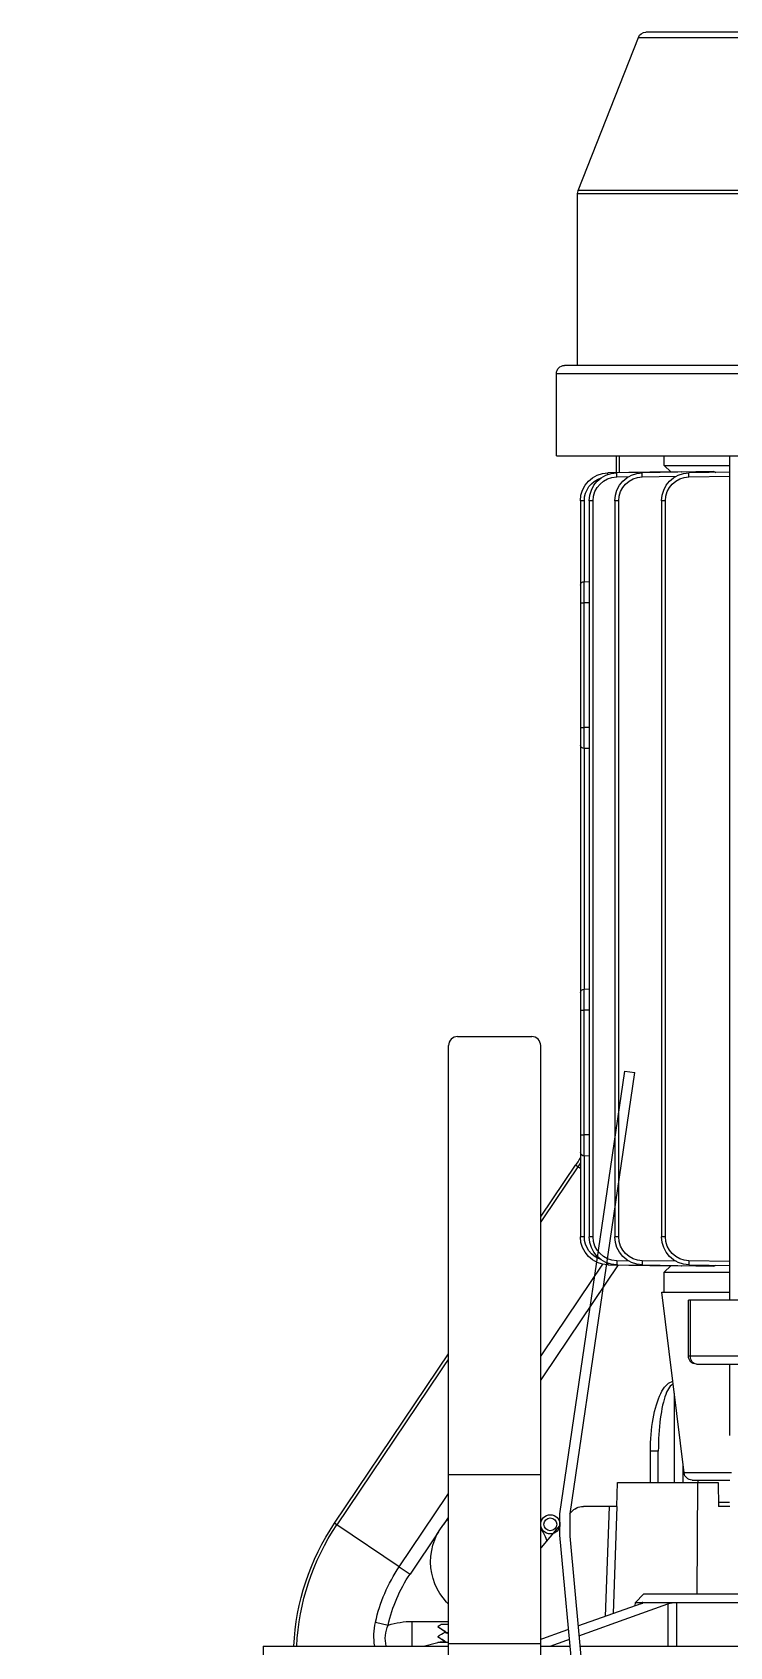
# Model space of a CAD drawing. Header units: millimetres. Extents: x -294625 to 2136527, y -251383 to 128331.
# Drawn here: x 1087689.5 to 1087776.7, y -78217.3 to -78015.5 of the extents above; entities that cross this region are included whole.
import ezdxf

# ---------------------------------------------------------------- set-up
doc = ezdxf.new("R2010")
doc.units = ezdxf.units.MM
doc.set_wipeout_variables(frame=1)
doc.layers.add('0.06 Trả nước', color=3, linetype='Continuous')
doc.layers.add('duong bao khuat', color=251, linetype='Continuous', lineweight=0)
doc.layers.add('N3-NOTE', color=11, linetype='Continuous', lineweight=13)
doc.styles.add('P-VNTIMEH', font='vntimeh.shx', dxfattribs={"width": 0.75, "height": 300})
doc.dimstyles.new('N-NOTE', dxfattribs={"dimtxt": 200, "dimasz": 30, "dimexe": 50, "dimexo": 50, "dimgap": 100, "dimtad": 1, "dimdec": 0, "dimdsep": 46, "dimtxsty": 'P-VNTIMEH', "dimblk": 'OPEN30', "dimcen": 0, "dimse1": 1, "dimse2": 1, "dimclrd": 256, "dimclre": 7, "dimclrt": 256, "dimadec": 0, "dimazin": 0, "dimtfac": 1, "dimtdec": 0, "dimtix": 1, "dimtmove": 2, "dimatfit": 3, "dimldrblk": 'OPEN30', "dimfxl": 1, "dimtolj": 1, "dimtzin": 0, "dimarcsym": 0})

# ---------------------------------------------------------------- blocks, each defined once
blk = doc.blocks.new('MB bom')
at = {"color": 8, "linetype": 'Continuous'}
for p, q in [((-198881.34, 638577.44), (-198881.34, 638697.64)), ((-198880.97, 638697.57), (-198880.97, 638577.51)), ((-198861.79, 638585.04), (-198861.79, 638690.04)), ((-198861.15, 638689.11), (-198861.15, 638585.97)), ((-198914.15, 638574.79), (-198914.15, 638611.24)), ((-198903.85, 638574.79), (-198903.85, 638607.07)), ((-198902.85, 638607.07), (-198902.85, 638575.79)), ((-199063.15, 638538.09), (-199063.15, 638603.04)), ((-199057.68, 638589.86), (-199057.68, 638600.08)), ((-199056.65, 638599.36), (-199056.65, 638585.7)), ((-199027.85, 638592.31), (-199027.85, 638598.88)), ((-199026.85, 638598.23), (-199026.85, 638591.55)), ((-199019.85, 638598.23), (-199019.85, 638591.55)), ((-199045.65, 638596.5), (-199045.65, 638595.09)), ((-199045.15, 638596.47), (-199045.15, 638595.07)), ((-199042.35, 638591.76), (-199042.35, 638596.48)), ((-199041.47, 638596.72), (-199041.47, 638590.77)), ((-199036.76, 638596.48), (-199027.85, 638596.48)), ((-199019.85, 638596.48), (-198914.15, 638596.48)), ((-199018.85, 638587.99), (-199018.85, 638596.48)), ((-199016.35, 638588.29), (-199016.35, 638596.48)), ((-199015.41, 638591.38), (-199015.5, 638596.48)), ((-199015, 638596.48), (-199014.91, 638591.38)), ((-198916.79, 638591.38), (-198916.7, 638596.48)), ((-198916.2, 638596.48), (-198916.29, 638591.38)), ((-198915.35, 638588.29), (-198915.35, 638596.48)), ((-199042.65, 638595.03), (-199045.65, 638595.09)), ((-199042.65, 638592.47), (-199042.65, 638595.03)), ((-199015.57, 638594.47), (-199015.54, 638594.58)), ((-199015.41, 638585.53), (-199015.57, 638594.47)), ((-199015.54, 638594.58), (-199015.47, 638594.73)), ((-198916.13, 638594.47), (-198916.29, 638585.53)), ((-199056.65, 638592.39), (-199042.65, 638592.47)), ((-199042.65, 638592.54), (-199042.35, 638592.54)), ((-199042.65, 638582.44), (-199042.65, 638592.47)), ((-199027.85, 638592.31), (-199027.83, 638592.16)), ((-199027.83, 638592.16), (-199027.77, 638592.02)), ((-199027.77, 638592.02), (-199027.68, 638591.89)), ((-199027.68, 638591.89), (-199027.56, 638591.77)), ((-199027.56, 638591.77), (-199027.41, 638591.68)), ((-199027.41, 638591.68), (-199027.23, 638591.61)), ((-199027.23, 638591.61), (-199027.05, 638591.56)), ((-199027.05, 638591.56), (-199026.85, 638591.55)), ((-199026.85, 638591.55), (-199026.85, 638591.31)), ((-199026.85, 638591.55), (-199019.85, 638591.55)), ((-199026.85, 638591.31), (-199019.85, 638591.31)), ((-199019.85, 638591.55), (-199019.85, 638591.31)), ((-199015.4, 638591.38), (-199015.41, 638591.38)), ((-199015.37, 638591.38), (-199015.4, 638591.38)), ((-199015.33, 638591.38), (-199015.37, 638591.38)), ((-199015.26, 638591.38), (-199015.33, 638591.38)), ((-199015.19, 638591.38), (-199015.26, 638591.38)), ((-199015.1, 638591.38), (-199015.19, 638591.38)), ((-199015.01, 638591.38), (-199015.1, 638591.38)), ((-199014.91, 638591.38), (-199015.01, 638591.38)), ((-198916.79, 638591.38), (-198916.69, 638591.38)), ((-198916.69, 638591.38), (-198916.6, 638591.38)), ((-198916.6, 638591.38), (-198916.51, 638591.38)), ((-198916.51, 638591.38), (-198916.44, 638591.38)), ((-198916.44, 638591.38), (-198916.38, 638591.38)), ((-198916.38, 638591.38), (-198916.33, 638591.38)), ((-198916.33, 638591.38), (-198916.3, 638591.38)), ((-198916.3, 638591.38), (-198916.29, 638591.38)), ((-199063.15, 638589.84), (-199057.68, 638589.86)), ((-199057.68, 638585.53), (-199057.68, 638589.86)), ((-199042.65, 638590.64), (-199040.44, 638590.64)), ((-199031.48, 638589.54), (-199042.65, 638589.54)), ((-199041.47, 638590.77), (-199018.85, 638587.99)), ((-199030.39, 638589.29), (-199030.47, 638589.17)), ((-199030.34, 638589.4), (-199030.39, 638589.29)), ((-199030.13, 638589), (-199030.05, 638589.18)), ((-199030.05, 638589.18), (-199030, 638589.36)), ((-199030, 638589.36), (-199030, 638589.36)), ((-199015.55, 638590.43), (-199015.53, 638590.48)), ((-199015.41, 638582.33), (-199015.55, 638590.43)), ((-199015.53, 638590.48), (-199015.5, 638590.53)), ((-199014.98, 638589.77), (-199014.91, 638585.53)), ((-198916.79, 638585.53), (-198916.72, 638589.77)), ((-198916.15, 638590.43), (-198916.29, 638582.33)), ((-199057.86, 638588.73), (-199063.15, 638588.72)), ((-199059.81, 638583.25), (-199057.86, 638588.73)), ((-199042.65, 638587.54), (-199038.75, 638587.54)), ((-199038.22, 638587.55), (-199038.75, 638587.54)), ((-199038.75, 638587.54), (-199038.75, 638586.54)), ((-199037.7, 638587.56), (-199038.22, 638587.55)), ((-199037.17, 638587.58), (-199037.7, 638587.56)), ((-199036.66, 638587.6), (-199037.17, 638587.58)), ((-199036.15, 638587.64), (-199036.66, 638587.6)), ((-199035.65, 638587.68), (-199036.15, 638587.64)), ((-199035.16, 638587.73), (-199035.65, 638587.68)), ((-199034.69, 638587.79), (-199035.16, 638587.73)), ((-199034.24, 638587.85), (-199034.69, 638587.79)), ((-199033.8, 638587.92), (-199034.24, 638587.85)), ((-199033.38, 638588), (-199033.8, 638587.92)), ((-199033.77, 638587.07), (-199033.34, 638587.18)), ((-199032.98, 638588.08), (-199033.38, 638588)), ((-199033.34, 638587.18), (-199032.94, 638587.3)), ((-199032.61, 638588.17), (-199032.98, 638588.08)), ((-199032.94, 638587.3), (-199032.55, 638587.42)), ((-199032.26, 638588.27), (-199032.61, 638588.17)), ((-199032.55, 638587.42), (-199032.19, 638587.55)), ((-199031.93, 638588.37), (-199032.26, 638588.27)), ((-199032.19, 638587.55), (-199031.85, 638587.69)), ((-199031.64, 638588.47), (-199031.93, 638588.37)), ((-199031.85, 638587.69), (-199031.53, 638587.84)), ((-199031.37, 638588.58), (-199031.64, 638588.47)), ((-199031.53, 638587.84), (-199031.25, 638587.99)), ((-199031.13, 638588.69), (-199031.37, 638588.58)), ((-199031.25, 638587.99), (-199030.99, 638588.15)), ((-199030.92, 638588.81), (-199031.13, 638588.69)), ((-199030.99, 638588.15), (-199030.75, 638588.31)), ((-199030.74, 638588.92), (-199030.92, 638588.81)), ((-199030.75, 638588.31), (-199030.55, 638588.48)), ((-199030.59, 638589.04), (-199030.74, 638588.92)), ((-199030.47, 638589.17), (-199030.59, 638589.04)), ((-199030.55, 638588.48), (-199030.38, 638588.65)), ((-199030.38, 638588.65), (-199030.24, 638588.82)), ((-199030.24, 638588.82), (-199030.13, 638589)), ((-199018.85, 638588.29), (-199016.35, 638588.29)), ((-199016.35, 638588.29), (-199015.55, 638589.09)), ((-199015.55, 638589.1), (-199015.53, 638589.11)), ((-199015.41, 638581.23), (-199015.55, 638589.1)), ((-199015.53, 638589.11), (-199015.53, 638589.12)), ((-199011.91, 638588.43), (-198919.79, 638588.43)), ((-199011.91, 638588.43), (-199011.91, 638587.94)), ((-198919.79, 638587.94), (-199011.91, 638587.94)), ((-198919.79, 638588.43), (-198919.79, 638587.94)), ((-198916.15, 638589.1), (-198916.29, 638581.23)), ((-198916.17, 638589.12), (-198916.16, 638589.1)), ((-198916.16, 638589.1), (-198916.15, 638589.1)), ((-198916.15, 638589.09), (-198915.35, 638588.29)), ((-198915.35, 638588.29), (-198914.15, 638588.29)), ((-199057.86, 638585.33), (-199059.81, 638579.8)), ((-199057.86, 638585.33), (-199057.78, 638585.52)), ((-199057.78, 638585.52), (-199057.75, 638585.59)), ((-199057.68, 638585.53), (-199057.78, 638585.53)), ((-199057.75, 638585.59), (-199057.72, 638585.62)), ((-199057.72, 638585.62), (-199057.68, 638585.59)), ((-199057.68, 638584.67), (-199056.65, 638585.7)), ((-199057.68, 638585.59), (-199057.68, 638585.53)), ((-199057.68, 638584.67), (-199057.68, 638585.53)), ((-199042.65, 638586.54), (-199038.75, 638586.54)), ((-199038.75, 638586.54), (-199038.22, 638586.55)), ((-199038.22, 638586.55), (-199037.7, 638586.56)), ((-199037.7, 638586.56), (-199037.17, 638586.59)), ((-199037.17, 638586.59), (-199036.65, 638586.63)), ((-199036.65, 638586.63), (-199036.14, 638586.68)), ((-199036.14, 638586.68), (-199035.64, 638586.74)), ((-199035.64, 638586.74), (-199035.15, 638586.81)), ((-199035.15, 638586.81), (-199034.68, 638586.88)), ((-199034.68, 638586.88), (-199034.22, 638586.97)), ((-199034.22, 638586.97), (-199033.77, 638587.07)), ((-199015.4, 638585.53), (-199015.41, 638585.53)), ((-199015.37, 638585.53), (-199015.4, 638585.53)), ((-199015.33, 638585.53), (-199015.37, 638585.53)), ((-199015.26, 638585.53), (-199015.33, 638585.53)), ((-199015.19, 638585.53), (-199015.26, 638585.53)), ((-199015.1, 638585.53), (-199015.19, 638585.53)), ((-199015.01, 638585.53), (-199015.1, 638585.53)), ((-199014.91, 638585.53), (-199015.01, 638585.53)), ((-198916.79, 638585.53), (-198916.69, 638585.53)), ((-198916.69, 638585.53), (-198916.6, 638585.53)), ((-198916.6, 638585.53), (-198916.51, 638585.53)), ((-198916.51, 638585.53), (-198916.44, 638585.53)), ((-198916.44, 638585.53), (-198916.38, 638585.53)), ((-198916.38, 638585.53), (-198916.33, 638585.53)), ((-198916.33, 638585.53), (-198916.3, 638585.53)), ((-198916.3, 638585.53), (-198916.29, 638585.53)), ((-199063.15, 638574.01), (-199059.81, 638583.25)), ((-199058.09, 638584.66), (-199057.68, 638584.67)), ((-199014.94, 638583.83), (-199014.91, 638582.33)), ((-198916.79, 638582.33), (-198916.76, 638583.83)), ((-198880.97, 638577.51), (-198861.79, 638585.04)), ((-199045.65, 638581.37), (-199059.43, 638580.9)), ((-199059.07, 638581.91), (-199045.65, 638582.37)), ((-199015.43, 638582.52), (-199047.91, 638560.65)), ((-199045.65, 638582.34), (-199042.65, 638582.44)), ((-199045.65, 638582.37), (-199045.65, 638581.37)), ((-199045.65, 638581.37), (-199045.65, 638578.17)), ((-199015.4, 638582.33), (-199015.41, 638582.33)), ((-199015.4, 638581.23), (-199015.41, 638581.23)), ((-199015.37, 638582.33), (-199015.4, 638582.33)), ((-199015.37, 638581.23), (-199015.4, 638581.23)), ((-199015.33, 638582.33), (-199015.37, 638582.33)), ((-199015.33, 638581.23), (-199015.37, 638581.23)), ((-199015.26, 638582.33), (-199015.33, 638582.33)), ((-199015.26, 638581.23), (-199015.33, 638581.23)), ((-199015.19, 638582.33), (-199015.26, 638582.33)), ((-199015.21, 638581.23), (-199015.26, 638581.23)), ((-199015.1, 638582.33), (-199015.19, 638582.33)), ((-199015.01, 638582.33), (-199015.1, 638582.33)), ((-199014.91, 638582.33), (-199015.01, 638582.33)), ((-199011.91, 638582.58), (-198919.79, 638582.58)), ((-199011.91, 638582.58), (-199011.91, 638582.09)), ((-198919.79, 638582.09), (-199011.91, 638582.09)), ((-198919.79, 638582.58), (-198919.79, 638582.09)), ((-198916.79, 638582.33), (-198916.69, 638582.33)), ((-198916.69, 638582.33), (-198916.6, 638582.33)), ((-198916.6, 638582.33), (-198916.51, 638582.33)), ((-198916.51, 638582.33), (-198916.44, 638582.33)), ((-198916.49, 638581.23), (-198916.44, 638581.23)), ((-198916.44, 638582.33), (-198916.38, 638582.33)), ((-198916.44, 638581.23), (-198916.38, 638581.23)), ((-198916.38, 638582.33), (-198916.33, 638582.33)), ((-198916.38, 638581.23), (-198916.33, 638581.23)), ((-198916.33, 638582.33), (-198916.3, 638582.33)), ((-198916.33, 638581.23), (-198916.3, 638581.23)), ((-198916.3, 638582.33), (-198916.29, 638582.33)), ((-198916.3, 638581.23), (-198916.29, 638581.23)), ((-198914.15, 638582.65), (-198916.27, 638582.65)), ((-198916.27, 638582.29), (-198914.15, 638582.29)), ((-199059.81, 638579.8), (-199060.41, 638578.14)), ((-199053.21, 638555.11), (-199015.34, 638580.6)), ((-199011.91, 638579.38), (-198919.79, 638579.38)), ((-199011.91, 638579.38), (-199011.91, 638578.89)), ((-198919.79, 638579.38), (-198919.79, 638578.89)), ((-199060.41, 638578.14), (-199063.15, 638570.48)), ((-199003.15, 638577.48), (-199047.96, 638547.31)), ((-199047.75, 638547.01), (-199002.95, 638577.18)), ((-198919.79, 638578.89), (-199011.91, 638578.89)), ((-199011.91, 638578.28), (-199001.78, 638578.28)), ((-199011.91, 638578.28), (-199011.91, 638577.79)), ((-199001.37, 638577.79), (-199011.91, 638577.79)), ((-199003.36, 638577.79), (-199003.15, 638577.48)), ((-199003.15, 638577.48), (-199002.95, 638577.18)), ((-199001.81, 638578.89), (-199001.78, 638578.28)), ((-199001.78, 638578.27), (-199001.78, 638578.28)), ((-199001.78, 638578.27), (-198999.15, 638578.27)), ((-198999.15, 638577.79), (-199001.37, 638577.79)), ((-198999.15, 638578.89), (-198999.15, 638578.27)), ((-198999.15, 638578.27), (-198983.55, 638578.27)), ((-198999.15, 638577.79), (-198999.15, 638578.27)), ((-198983.55, 638577.79), (-198999.15, 638577.79)), ((-198983.55, 638578.89), (-198983.55, 638578.27)), ((-198983.55, 638578.27), (-198980.92, 638578.27)), ((-198983.55, 638577.79), (-198983.55, 638578.27)), ((-198981.34, 638577.79), (-198983.55, 638577.79)), ((-198950.37, 638577.79), (-198981.34, 638577.79)), ((-198980.92, 638578.28), (-198980.89, 638578.89)), ((-198980.92, 638578.28), (-198950.78, 638578.28)), ((-198980.92, 638578.28), (-198980.92, 638578.27)), ((-198950.81, 638578.89), (-198950.78, 638578.28)), ((-198950.78, 638578.27), (-198950.78, 638578.28)), ((-198950.78, 638578.27), (-198948.15, 638578.27)), ((-198948.15, 638577.79), (-198950.37, 638577.79)), ((-198948.15, 638578.89), (-198948.15, 638578.27)), ((-198948.15, 638578.27), (-198932.55, 638578.27)), ((-198948.15, 638577.79), (-198948.15, 638578.27)), ((-198932.55, 638577.79), (-198948.15, 638577.79)), ((-198932.55, 638578.89), (-198932.55, 638578.27)), ((-198932.55, 638577.79), (-198932.55, 638578.27)), ((-198932.55, 638578.27), (-198929.92, 638578.27)), ((-198930.34, 638577.79), (-198932.55, 638577.79)), ((-198919.79, 638577.79), (-198930.34, 638577.79)), ((-198929.92, 638578.28), (-198929.89, 638578.89)), ((-198929.92, 638578.28), (-198919.79, 638578.28)), ((-198929.92, 638578.28), (-198929.92, 638578.27)), ((-198919.79, 638578.28), (-198919.79, 638577.79)), ((-198902.85, 638577.44), (-198881.34, 638577.44)), ((-199060.45, 638564.82), (-199046.37, 638576.63)), ((-199060.45, 638564.81), (-199046.37, 638576.63)), ((-199046.37, 638576.63), (-199046.37, 638576.63)), ((-198914.15, 638574.79), (-198903.85, 638574.79)), ((-199062.66, 638568.03), (-199063.15, 638569.87)), ((-199062.65, 638568.04), (-199062.66, 638568.03)), ((-199062.63, 638568.05), (-199062.65, 638568.04)), ((-199062.65, 638562.97), (-199062.65, 638567.98)), ((-199062.6, 638568.06), (-199062.63, 638568.05)), ((-199062.56, 638568.05), (-199062.6, 638568.06)), ((-199062.54, 638568.03), (-199062.56, 638568.05)), ((-199062.52, 638568.01), (-199062.54, 638568.03)), ((-199062.5, 638567.97), (-199062.52, 638568.01)), ((-199062.44, 638567.88), (-199062.5, 638567.97)), ((-199062.34, 638567.7), (-199062.44, 638567.88)), ((-199062.2, 638567.45), (-199062.34, 638567.7)), ((-199062.01, 638567.14), (-199062.2, 638567.45)), ((-199062, 638567.13), (-199062.01, 638567.14)), ((-199061.99, 638567.07), (-199062.01, 638567.13)), ((-199061.97, 638567.12), (-199062, 638567.13)), ((-199061.96, 638566.91), (-199061.99, 638567.07)), ((-199061.95, 638567.13), (-199061.97, 638567.12)), ((-199061.96, 638567.12), (-199061.97, 638567.12)), ((-199061.96, 638567.11), (-199061.97, 638567.11)), ((-199061.97, 638567.11), (-199061.97, 638567.11)), ((-199061.95, 638567.11), (-199061.96, 638567.12)), ((-199061.93, 638567.04), (-199061.96, 638567.11)), ((-199061.93, 638567.14), (-199061.95, 638567.13)), ((-199061.94, 638567.09), (-199061.95, 638567.11)), ((-199061.93, 638567.07), (-199061.94, 638567.09)), ((-199061.91, 638567.18), (-199061.93, 638567.14)), ((-199061.92, 638567.03), (-199061.93, 638567.07)), ((-199061.89, 638566.88), (-199061.93, 638567.04)), ((-199061.91, 638566.98), (-199061.92, 638567.03)), ((-199061.87, 638567.25), (-199061.91, 638567.18)), ((-199061.9, 638566.92), (-199061.91, 638566.98)), ((-199061.85, 638567.28), (-199061.87, 638567.25)), ((-199061.84, 638567.29), (-199061.85, 638567.28)), ((-199061.83, 638567.31), (-199061.84, 638567.29)), ((-199061.82, 638567.34), (-199061.83, 638567.32)), ((-199061.83, 638567.32), (-199061.83, 638567.31)), ((-199061.8, 638567.36), (-199061.82, 638567.34)), ((-199061.74, 638567.46), (-199061.8, 638567.36)), ((-199061.68, 638567.57), (-199061.74, 638567.46)), ((-199061.62, 638567.67), (-199061.68, 638567.57)), ((-199061.56, 638567.78), (-199061.62, 638567.67)), ((-199061.47, 638567.93), (-199061.56, 638567.78)), ((-199061.44, 638567.98), (-199061.47, 638567.93)), ((-199061.42, 638568.02), (-199061.44, 638567.98)), ((-199061.4, 638568.04), (-199061.42, 638568.02)), ((-199061.38, 638568.05), (-199061.4, 638568.04)), ((-199061.32, 638568.05), (-199061.38, 638568.05)), ((-199061.29, 638568.04), (-199061.32, 638568.05)), ((-199061.27, 638568.01), (-199061.29, 638568.04)), ((-199061.23, 638567.95), (-199061.27, 638568.01)), ((-199061.18, 638567.86), (-199061.23, 638567.95)), ((-199061.08, 638567.68), (-199061.18, 638567.86)), ((-199060.94, 638567.44), (-199061.08, 638567.68)), ((-199060.76, 638567.14), (-199060.94, 638567.44)), ((-199060.75, 638567.13), (-199060.76, 638567.14)), ((-199060.72, 638567.12), (-199060.75, 638567.13)), ((-199060.71, 638567.12), (-199060.72, 638567.11)), ((-199060.68, 638567.05), (-199060.71, 638567.12)), ((-199060.65, 638566.9), (-199060.68, 638567.05)), ((-199060.45, 638567.53), (-199060.45, 638564.65)), ((-199061.92, 638566.67), (-199061.96, 638566.91)), ((-199061.89, 638566.36), (-199061.92, 638566.67)), ((-199061.89, 638566.86), (-199061.9, 638566.92)), ((-199061.86, 638566.64), (-199061.89, 638566.88)), ((-199061.88, 638566.78), (-199061.89, 638566.86)), ((-199061.86, 638565.98), (-199061.89, 638566.36)), ((-199061.87, 638566.69), (-199061.88, 638566.78)), ((-199061.85, 638566.58), (-199061.87, 638566.69)), ((-199061.83, 638566.33), (-199061.86, 638566.64)), ((-199061.82, 638565.54), (-199061.86, 638565.98)), ((-199061.84, 638566.44), (-199061.85, 638566.58)), ((-199061.82, 638566.27), (-199061.84, 638566.44)), ((-199061.79, 638565.96), (-199061.83, 638566.33)), ((-199061.8, 638566.08), (-199061.82, 638566.27)), ((-199061.79, 638565.08), (-199061.82, 638565.54)), ((-199061.79, 638565.91), (-199061.8, 638566.08)), ((-199061.76, 638565.53), (-199061.79, 638565.96)), ((-199061.78, 638565.76), (-199061.79, 638565.91)), ((-199061.76, 638564.58), (-199061.79, 638565.08)), ((-199061.77, 638565.65), (-199061.78, 638565.76)), ((-199061.76, 638565.56), (-199061.77, 638565.65)), ((-199061.75, 638565.44), (-199061.76, 638565.56)), ((-199061.73, 638565.07), (-199061.76, 638565.53)), ((-199061.75, 638565.33), (-199061.75, 638565.44)), ((-199061.74, 638565.22), (-199061.75, 638565.33)), ((-199061.73, 638565.08), (-199061.74, 638565.22)), ((-199061.72, 638564.95), (-199061.73, 638565.08)), ((-199061.7, 638564.58), (-199061.73, 638565.07)), ((-199061.71, 638564.83), (-199061.72, 638564.95)), ((-199060.62, 638566.68), (-199060.65, 638566.9)), ((-199060.58, 638566.37), (-199060.62, 638566.68)), ((-199060.55, 638566.01), (-199060.58, 638566.37)), ((-199060.51, 638565.58), (-199060.55, 638566.01)), ((-199060.48, 638565.11), (-199060.51, 638565.58)), ((-199060.45, 638564.62), (-199060.48, 638565.11)), ((-199060.05, 638556.74), (-199060.05, 638565.14)), ((-199062.65, 638562.97), (-199062.67, 638562.95)), ((-199062.67, 638562.95), (-199062.67, 638559.93)), ((-199061.73, 638564.06), (-199061.76, 638564.58)), ((-199061.69, 638563.54), (-199061.73, 638564.06)), ((-199061.71, 638564.73), (-199061.71, 638564.83)), ((-199061.69, 638564.51), (-199061.71, 638564.73)), ((-199061.66, 638564.06), (-199061.7, 638564.58)), ((-199061.67, 638564.22), (-199061.69, 638564.51)), ((-199061.66, 638563.03), (-199061.69, 638563.54)), ((-199061.65, 638563.84), (-199061.67, 638564.22)), ((-199061.63, 638563.54), (-199061.66, 638564.06)), ((-199061.63, 638562.56), (-199061.66, 638563.03)), ((-199061.63, 638563.57), (-199061.65, 638563.84)), ((-199061.61, 638563.33), (-199061.63, 638563.57)), ((-199061.6, 638563.04), (-199061.63, 638563.54)), ((-199061.6, 638563.13), (-199061.61, 638563.33)), ((-199061.59, 638562.96), (-199061.6, 638563.13)), ((-199061.57, 638562.57), (-199061.6, 638563.04)), ((-199061.58, 638562.82), (-199061.59, 638562.96)), ((-199060.45, 638564.62), (-199060.45, 638564.65)), ((-199060.45, 638564.62), (-199060.45, 638563.65)), ((-199060.45, 638564.59), (-199060.45, 638564.51)), ((-199060.45, 638564.35), (-199060.45, 638563.94)), ((-199060.45, 638563.91), (-199060.45, 638563.94)), ((-199060.45, 638563.65), (-199060.45, 638560.33)), ((-199060.45, 638563.42), (-199060.45, 638562.95)), ((-199061.6, 638562.12), (-199061.63, 638562.56)), ((-199061.56, 638561.73), (-199061.6, 638562.12)), ((-199061.57, 638562.66), (-199061.58, 638562.82)), ((-199061.56, 638562.55), (-199061.57, 638562.66)), ((-199061.53, 638562.14), (-199061.57, 638562.57)), ((-199061.55, 638562.43), (-199061.56, 638562.55)), ((-199061.53, 638561.39), (-199061.56, 638561.73)), ((-199061.54, 638562.3), (-199061.55, 638562.43)), ((-199061.53, 638562.17), (-199061.54, 638562.3)), ((-199061.52, 638562.01), (-199061.53, 638562.17)), ((-199061.5, 638561.75), (-199061.53, 638562.14)), ((-199061.5, 638561.14), (-199061.53, 638561.39)), ((-199061.51, 638561.82), (-199061.52, 638562.01)), ((-199061.48, 638561.6), (-199061.51, 638561.82)), ((-199061.47, 638561.42), (-199061.5, 638561.75)), ((-199061.47, 638560.96), (-199061.5, 638561.14)), ((-199061.48, 638561.53), (-199061.48, 638561.6)), ((-199061.48, 638561.53), (-199061.48, 638561.53)), ((-199061.48, 638561.53), (-199061.48, 638561.53)), ((-199061.48, 638561.53), (-199061.48, 638561.53)), ((-199061.48, 638561.53), (-199061.48, 638561.53)), ((-199061.48, 638561.53), (-199061.48, 638561.53)), ((-199061.48, 638561.53), (-199061.48, 638561.53)), ((-199061.48, 638561.53), (-199061.48, 638561.53)), ((-199061.48, 638561.52), (-199061.48, 638561.53)), ((-199061.48, 638561.52), (-199061.48, 638561.52)), ((-199061.47, 638561.52), (-199061.48, 638561.52)), ((-199061.47, 638561.51), (-199061.47, 638561.52)), ((-199061.47, 638561.49), (-199061.47, 638561.51)), ((-199061.47, 638561.45), (-199061.47, 638561.49)), ((-199061.46, 638561.38), (-199061.47, 638561.45)), ((-199061.43, 638561.17), (-199061.47, 638561.42)), ((-199061.43, 638560.86), (-199061.47, 638560.96)), ((-199061.44, 638561.26), (-199061.46, 638561.38)), ((-199061.42, 638561.09), (-199061.44, 638561.26)), ((-199061.4, 638561), (-199061.43, 638561.17)), ((-199061.4, 638561), (-199061.42, 638561.09)), ((-199061.38, 638560.93), (-199061.4, 638561)), ((-199061.37, 638560.9), (-199061.4, 638561)), ((-199061.36, 638560.89), (-199061.38, 638560.93)), ((-199061.35, 638560.89), (-199061.37, 638560.9)), ((-199061.36, 638560.89), (-199061.36, 638560.89)), ((-199063.15, 638558.14), (-199062.67, 638559.93)), ((-199062.67, 638560.81), (-199062.64, 638560.86)), ((-199062.67, 638560.15), (-199062.67, 638560.11)), ((-199062.67, 638560.11), (-199062.67, 638560.01)), ((-199062.67, 638559.93), (-199062.66, 638559.97)), ((-199062.66, 638560.01), (-199062.65, 638560.05)), ((-199062.64, 638560.87), (-199062.62, 638560.88)), ((-199062.62, 638560.88), (-199062.6, 638560.88)), ((-199062.6, 638560.88), (-199062.55, 638560.86)), ((-199062.55, 638560.86), (-199062.52, 638560.8)), ((-199062.52, 638560.8), (-199062.5, 638560.77)), ((-199062.5, 638560.77), (-199062.48, 638560.74)), ((-199062.48, 638560.74), (-199062.46, 638560.7)), ((-199062.46, 638560.7), (-199062.44, 638560.66)), ((-199062.44, 638560.66), (-199062.32, 638560.46)), ((-199062.32, 638560.46), (-199062.19, 638560.24)), ((-199062.19, 638560.24), (-199062.11, 638560.09)), ((-199062.11, 638560.09), (-199062.06, 638560.01)), ((-199062.06, 638560.01), (-199062.05, 638560)), ((-199062.05, 638560), (-199062.04, 638559.98)), ((-199062.04, 638559.98), (-199062.04, 638559.97)), ((-199062.04, 638559.97), (-199062.03, 638559.96)), ((-199062.03, 638559.96), (-199062.01, 638559.96)), ((-199062.01, 638559.96), (-199062, 638559.95)), ((-199062, 638559.95), (-199061.97, 638559.95)), ((-199061.97, 638559.95), (-199061.95, 638559.96)), ((-199061.95, 638559.96), (-199061.94, 638559.98)), ((-199061.94, 638559.98), (-199061.93, 638559.98)), ((-199061.93, 638559.99), (-199061.92, 638559.99)), ((-199061.93, 638559.99), (-199061.93, 638559.99)), ((-199061.93, 638559.99), (-199061.93, 638559.99)), ((-199061.93, 638559.99), (-199061.93, 638559.99)), ((-199061.93, 638559.98), (-199061.93, 638559.99)), ((-199061.93, 638559.98), (-199061.93, 638559.98)), ((-199061.93, 638559.98), (-199061.93, 638559.98)), ((-199061.93, 638559.98), (-199061.93, 638559.98)), ((-199061.93, 638559.98), (-199061.93, 638559.98)), ((-199061.93, 638559.98), (-199061.93, 638559.98)), ((-199061.93, 638559.98), (-199061.93, 638559.98)), ((-199061.92, 638559.99), (-199061.91, 638559.99)), ((-199061.91, 638559.99), (-199061.88, 638560.03)), ((-199061.88, 638560.03), (-199061.85, 638560.06)), ((-199061.85, 638560.06), (-199061.83, 638560.11)), ((-199061.83, 638560.11), (-199061.8, 638560.16)), ((-199061.8, 638560.16), (-199061.75, 638560.24)), ((-199061.75, 638560.24), (-199061.66, 638560.4)), ((-199061.66, 638560.4), (-199061.54, 638560.61)), ((-199061.54, 638560.61), (-199061.39, 638560.86)), ((-199061.4, 638560.85), (-199061.43, 638560.86)), ((-199061.39, 638560.87), (-199061.4, 638560.85)), ((-199061.39, 638560.87), (-199061.37, 638560.88)), ((-199061.37, 638560.88), (-199061.35, 638560.88)), ((-199061.35, 638560.88), (-199061.36, 638560.89)), ((-199061.35, 638560.88), (-199061.32, 638560.87)), ((-199061.35, 638560.88), (-199061.35, 638560.88)), ((-199061.32, 638560.87), (-199061.29, 638560.84)), ((-199061.29, 638560.84), (-199061.27, 638560.81)), ((-199061.27, 638560.81), (-199061.22, 638560.71)), ((-199061.22, 638560.71), (-199061.19, 638560.66)), ((-199061.19, 638560.66), (-199061.16, 638560.61)), ((-199061.16, 638560.61), (-199061.1, 638560.5)), ((-199061.1, 638560.5), (-199060.99, 638560.31)), ((-199060.99, 638560.31), (-199060.88, 638560.14)), ((-199060.88, 638560.14), (-199060.81, 638560.01)), ((-199060.81, 638560.01), (-199060.78, 638559.97)), ((-199060.78, 638559.97), (-199060.74, 638559.95)), ((-199060.74, 638559.95), (-199060.71, 638559.95)), ((-199060.71, 638559.95), (-199060.67, 638559.96)), ((-199060.67, 638559.96), (-199060.64, 638560)), ((-199060.64, 638560), (-199060.62, 638560.04)), ((-199060.62, 638560.04), (-199060.6, 638560.07)), ((-199060.6, 638560.07), (-199060.58, 638560.11)), ((-199060.58, 638560.11), (-199060.55, 638560.15)), ((-199060.55, 638560.15), (-199060.53, 638560.2)), ((-199060.53, 638560.2), (-199060.47, 638560.3)), ((-199060.47, 638560.3), (-199060.45, 638560.33)), ((-199048.84, 638560.02), (-199054.12, 638556.47)), ((-199063.15, 638556.74), (-199060.05, 638556.74)), ((-199053.21, 638555.11), (-199054.12, 638556.47)), ((-199053.21, 638555.11), (-199047.96, 638547.31)), ((-199060.16, 638552.13), (-199060.52, 638553.73)), ((-199047.96, 638547.31), (-199047.75, 638547.01)), ((-199063.15, 638538.09), (-199069.15, 638538.04))]:
    blk.add_line(p, q, dxfattribs=at)
for centre, radius, start, end in [((-198916.68, 638594.42), 0.551, 5.1548, 35.0118), ((-199041.35, 638591.76), 1, 180, 263.0017), ((-199026.85, 638592.31), 1, 180, 270), ((-199011.91, 638591.44), 3.5, 181, 270), ((-199011.91, 638591.43), 3, 181, 270), ((-198919.79, 638591.44), 3.5, 270, 359), ((-198919.79, 638591.43), 3, 270, 359), ((-199061.42, 638589.88), 3.75, 342.0894, 359.6943), ((-198916.32, 638590.41), 0.167, 5.0704, 47.7318), ((-199011.91, 638585.59), 3.5, 181, 270), ((-199011.91, 638585.58), 3, 181, 270), ((-198919.79, 638585.59), 3.5, 270, 359), ((-198919.79, 638585.58), 3, 270, 359), ((-198862.15, 638585.97), 1, 291.43, 0), ((-199011.91, 638582.39), 3.5, 181, 270), ((-199011.91, 638581.29), 3.5, 181, 270), ((-199011.91, 638582.38), 3, 181, 270), ((-198919.79, 638582.39), 3.5, 270, 359), ((-198919.79, 638582.38), 3, 270, 359), ((-198919.79, 638581.29), 3.5, 270, 359), ((-199011.91, 638581.28), 3, 197.6836, 270), ((-198919.79, 638581.28), 3, 270, 342.3164), ((-199047.65, 638578.17), 2, 309.9973, 0), ((-199047.65, 638578.16), 2, 310, 0), ((-198986.19, 638552.29), 30.36, 122.8732, 123.9537), ((-198986.19, 638552.29), 30, 121.7883, 123.9537), ((-199001.34, 638578.23), 0.44, 175.5701, 266.9298), ((-198981.36, 638578.23), 0.44, 273.0702, 4.4299), ((-198950.34, 638578.23), 0.44, 175.5701, 266.9298), ((-198930.36, 638578.23), 0.44, 273.0702, 4.4299), ((-198881.34, 638578.44), 1, 270, 291.43), ((-198903.85, 638575.79), 1, 270, 0), ((-199052.55, 638566.54), 7.5, 0, 69.9945), ((-199052.55, 638566.54), 4.48, 0, 96.9106), ((-199052.55, 638566.54), 4.25, 0, 101.9095), ((-199085.59, 638563.14), 25.14, 1.1615, 9.1179), ((-199061.81, 638568.12), 1.48, 317.3864, 336.4676), ((-199068.95, 638564.97), 8.51, 357.8383, 14.6446), ((-199052.55, 638566.54), 4.48, 163.0894, 0), ((-199052.55, 638566.54), 4.25, 158.0905, 0), ((-199052.55, 638566.54), 7.5, 190.0055, 0), ((-199062.32, 638561.1), 0.352, 180.0471, 216.9305), ((-199026.35, 638559.65), 36.32, 178.124, 179.4406), ((-199056.38, 638564.43), 7.18, 209.6435, 218.5833), ((-199053.82, 638565.25), 8.72, 210.1161, 217.4288), ((-199070.05, 638556.74), 10, 342.4719, 0), ((-199064.51, 638571.89), 18.6, 282.4037, 303.9537), ((-199064.51, 638571.89), 20.23, 282.4037, 303.9537), ((-199062.17, 638557.25), 3.89, 255.3828, 295.1498), ((-199061.87, 638559.5), 7.57, 260.2372, 283.0132), ((-199064.51, 638571.89), 29.64, 272.6275, 303.9537), ((-199064.51, 638571.89), 30, 272.5958, 303.9537)]:
    blk.add_arc(centre, radius, start, end, dxfattribs=at)
blk = doc.blocks.new('mat dung van')
at = {"linetype": 'ByBlock'}
blk.add_line((-195503.06, 638404.77), (-195503.38, 638402.59), dxfattribs=at)
at = {"color": 0}
blk.add_wipeout([(-195699.91, 638400.6), (-195699.91, 638415.05), (-195665.58, 638415.05), (-195665.2, 638411), (-195604.04, 638416.67), (-195599.13, 638416.67), (-195599.13, 638418.89), (-195603.76, 638418.89), (-195664.36, 638413.28), (-195664.53, 638415.05), (-195658.41, 638415.05), (-195658.41, 638421.05), (-195749.41, 638421.05), (-195749.41, 638415.05), (-195712.91, 638415.05), (-195712.91, 638400.6)], dxfattribs=at)
at = {"linetype": 'ByBlock'}
for p, q in [((-195749.41, 638421.05), (-195749.41, 638415.05)), ((-195664.36, 638413.28), (-195603.76, 638418.89)), ((-195603.76, 638418.89), (-195599.13, 638418.89)), ((-195599.13, 638418.89), (-195503.06, 638404.77)), ((-195665.2, 638411), (-195604.04, 638416.67)), ((-195604.04, 638416.67), (-195599.13, 638416.67)), ((-195599.13, 638416.67), (-195503.38, 638402.59)), ((-195749.41, 638415.05), (-195658.41, 638415.05)), ((-195665.58, 638415.05), (-195665.2, 638411)), ((-195664.53, 638415.05), (-195664.36, 638413.28))]:
    blk.add_line(p, q, dxfattribs=at)
at = {"color": 0}
blk.add_wipeout([(-195496.16, 638423.63), (-195497.54, 638423.05), (-195699.91, 638423.05), (-195699.91, 638421.05), (-195712.91, 638421.05), (-195712.91, 638423.05), (-195725.66, 638423.05), (-195727.04, 638423.63), (-195727.61, 638425.01), (-195727.61, 638441.1), (-195727.04, 638442.48), (-195725.66, 638443.05), (-195497.54, 638443.05), (-195496.16, 638442.48), (-195495.59, 638441.1), (-195495.59, 638425.01)], dxfattribs=at)
blk.add_wipeout([(-195729.71, 638223.91), (-195717.07, 638221.47), (-195704.23, 638220.87), (-195693.82, 638221.72), (-195683.86, 638223.71), (-195674.93, 638226.53), (-195661.29, 638232.97), (-195649.93, 638240.77), (-195643.97, 638246.02), (-195640.13, 638249.96), (-195636.99, 638253.57), (-195633.7, 638257.81), (-195629.7, 638263.78), (-195624.54, 638273.47), (-195622.27, 638278.91), (-195619.48, 638287.55), (-195617.12, 638299.57), (-195616.41, 638310.36), (-195616.75, 638318.6), (-195618.33, 638329.33), (-195620.03, 638336.08), (-195627.12, 638353.41), (-195630.23, 638358.76), (-195637.26, 638368.44), (-195643.74, 638375.43), (-195650.87, 638381.66), (-195658.42, 638386.97), (-195664.06, 638390.25), (-195673.28, 638394.52), (-195683.12, 638397.77), (-195688.69, 638399.08), (-195696.65, 638400.31), (-195708.57, 638400.81), (-195717.94, 638400.1), (-195728.17, 638398.17), (-195733.97, 638396.52), (-195744.97, 638392.16), (-195753.54, 638387.52), (-195765.49, 638378.74), (-195772.56, 638371.87), (-195779.85, 638362.87), (-195784.34, 638355.87), (-195788.63, 638347.45), (-195793.35, 638334.13), (-195794.78, 638327.9), (-195796.14, 638317.87), (-195796.38, 638308.45), (-195795.82, 638300.53), (-195794.27, 638291.33), (-195791.59, 638281.77), (-195788.77, 638274.54), (-195785.23, 638267.38), (-195779.36, 638258.13), (-195772.63, 638249.88), (-195764.2, 638241.84), (-195760.26, 638238.73), (-195753.89, 638234.38), (-195744.93, 638229.5), (-195739.64, 638227.2)]).dxf.layer = 'duong bao khuat'
at = {"linetype": 'ByBlock'}
for p, q in [((-195727.61, 638441.1), (-195727.61, 638425.01)), ((-195725.66, 638443.05), (-195497.54, 638443.05)), ((-195719.19, 638443.05), (-195719.19, 638423.05)), ((-195627.27, 638443.05), (-195627.27, 638423.05)), ((-195590.62, 638443.05), (-195590.62, 638423.05)), ((-195495.59, 638441.1), (-195495.59, 638425.01)), ((-195725.66, 638423.05), (-195497.54, 638423.05)), ((-195712.91, 638423.05), (-195712.91, 638421.05)), ((-195699.91, 638423.05), (-195699.91, 638421.05)), ((-195749.41, 638421.05), (-195658.41, 638421.05)), ((-195658.41, 638421.05), (-195658.41, 638415.05)), ((-195712.91, 638415.05), (-195712.91, 638400.6)), ((-195699.91, 638415.05), (-195699.91, 638400.6)), ((-195692.7, 638369.76), (-195687.44, 638389.38)), ((-195688.83, 638368.73), (-195683.58, 638388.34)), ((-195683.58, 638388.34), (-195687.44, 638389.38)), ((-195762.11, 638369.37), (-195764.94, 638366.54)), ((-195750.58, 638352.18), (-195764.94, 638366.54)), ((-195747.76, 638355.01), (-195762.11, 638369.37)), ((-195648.52, 638328.42), (-195628.91, 638333.68)), ((-195627.88, 638329.81), (-195628.91, 638333.68)), ((-195647.49, 638324.56), (-195627.88, 638329.81)), ((-195765.34, 638297.12), (-195784.95, 638291.87)), ((-195764.3, 638293.26), (-195783.92, 638288)), ((-195783.92, 638288), (-195784.95, 638291.87)), ((-195662.24, 638269.5), (-195647.88, 638255.14)), ((-195665.07, 638266.67), (-195650.71, 638252.31)), ((-195647.88, 638255.14), (-195650.71, 638252.31)), ((-195724, 638252.95), (-195729.25, 638233.34)), ((-195720.13, 638251.92), (-195725.39, 638232.3)), ((-195725.39, 638232.3), (-195729.25, 638233.34))]:
    blk.add_line(p, q, dxfattribs=at)
for points in [[(-195724.14, 638377), (-195719.54, 638381.59), (-195721.23, 638387.87), (-195727.5, 638389.55), (-195732.1, 638384.96), (-195730.42, 638378.68), (-195724.14, 638377)], [(-195651.7, 638357.59), (-195647.11, 638362.18), (-195648.79, 638368.46), (-195655.07, 638370.15), (-195659.66, 638365.55), (-195657.98, 638359.27), (-195651.7, 638357.59)], [(-195777.17, 638323.97), (-195772.57, 638328.57), (-195774.25, 638334.85), (-195780.53, 638336.53), (-195785.13, 638331.93), (-195783.45, 638325.65), (-195777.17, 638323.97)], [(-195632.29, 638285.15), (-195627.7, 638289.75), (-195629.38, 638296.03), (-195635.66, 638297.71), (-195640.26, 638293.11), (-195638.57, 638286.83), (-195632.29, 638285.15)], [(-195757.76, 638251.53), (-195753.16, 638256.13), (-195754.84, 638262.41), (-195761.12, 638264.09), (-195765.72, 638259.49), (-195764.04, 638253.22), (-195757.76, 638251.53)], [(-195685.32, 638232.12), (-195680.73, 638236.72), (-195682.41, 638243), (-195688.69, 638244.68), (-195693.28, 638240.09), (-195691.6, 638233.81), (-195685.32, 638232.12)]]:
    blk.add_lwpolyline(points, dxfattribs=at)
for centre, radius in [((-195601.44, 638420.97), 2.08), ((-195601.44, 638420.97), 1.38), ((-195706.41, 638310.84), 90), ((-195725.82, 638383.28), 7.5), ((-195725.82, 638383.28), 5), ((-195706.41, 638310.84), 60.5), ((-195653.39, 638363.87), 7.5), ((-195653.39, 638363.87), 5), ((-195706.41, 638310.84), 55), ((-195778.85, 638330.25), 7.5), ((-195778.85, 638330.25), 5), ((-195633.98, 638291.43), 7.5), ((-195633.98, 638291.43), 5), ((-195759.44, 638257.81), 7.5), ((-195759.44, 638257.81), 5), ((-195687, 638238.4), 7.5), ((-195687, 638238.4), 5)]:
    blk.add_circle(centre, radius, dxfattribs=at)
for centre, start, end in [((-195725.66, 638441.1), 90, 180), ((-195497.54, 638441.1), 0, 90), ((-195725.66, 638425.01), 180, 270), ((-195497.54, 638425.01), 270, 0)]:
    blk.add_arc(centre, 1.95, start, end, dxfattribs=at)
blk = doc.blocks.new('PMBCB')
at = {"color": 8, "xscale": -0.998699011935332, "yscale": 0.998699011935332, "zscale": 0.998699011935332, "rotation": 270}
blk.add_blockref('MB bom', (-637462.74, 200790.95), dxfattribs=at)
at = {"layer": '0.06 Trả nước', "xscale": 0.5760000000000021, "yscale": 0.5760000000000021, "zscale": 0.5760000000000021, "rotation": 90}
blk.add_blockref('mat dung van', (368010.98, 114668.44), dxfattribs=at)
h = blk.add_hatch()
h.set_pattern_fill('BTCT2', color=8, scale=30, pattern_type=2)
h.set_pattern_definition([(50, (-27194.2, -11189.96), (215.17805, -18.8256), [22.5, -247.5]), (355, (-27194.2, -11189.96), (-41.6254, 225.6576), [18, -198]), (100.4514, (-27176.26, -11191.53), (173.5528, 206.8319), [19.122, -210.3426]), (46.1842, (-27194.2, -11129.96), (320.1723, -49.6557), [33.75, -371.25]), (96.6356, (-27167.5, -11134.1), (280.3988, 292.2354), [28.683, -315.514]), (351.1842, (-27194.2, -11129.96), (280.3986, 292.2356), [27, -297]), (21, (-27164.2, -11144.96), (179.0721, -120.7857), [22.5, -247.5]), (326, (-27164.2, -11144.96), (72.9946, 217.545), [18, -198]), (71.4514, (-27149.27, -11155.03), (252.0668, 96.7591), [19.122, -210.3426]), (37.5, (-27194.194, -11189.96), (3.64796, 99.86816), [0, -195.6, 0, -201, 0, -198.75]), (7.5, (-27194.19, -11189.96), (78.92086, 118.3235), [0, -114.6, 0, -191.1, 0, -75.75]), (327.5, (-27261.094, -11189.96), (160.14673, -6.76646), [0, -75, 0, -234, 0, -310.5]), (317.5, (-27291.1, -11189.96), (174.95585, 30.0315), [0, -97.5, 0, -155.4, 0, -220.5]), (45, (-27194.19, -11189.96), (-63.6396, 63.6396), []), (45, (-27194.19, -11168.96), (-63.6396, 63.6396), [])])
h.paths.add_polyline_path([(6600, 2700), (-2900, 2700), (-2900, -200), (6600, -200)])
h.paths.add_polyline_path([(5000, 2500), (5000, 0), (0, 0), (0, 2500)], flags=16)
h.paths.add_polyline_path([(5200, 2500), (6400, 2500), (6400, 0), (5200, 0)], flags=16)
h.paths.add_polyline_path([(-200, 2500), (-200, 0), (-2700, 0), (-2700, 2500)], flags=16)
h.paths.add_polyline_path([(5350.97, 389.34), (6075.73, 389.34), (6075.73, 539.34), (5350.97, 539.34)], flags=0)
h.paths.add_polyline_path([(5451.74, 547.35), (5986.02, 547.35), (5986.02, 775.92), (5451.74, 775.92)], flags=0)
h.paths.add_polyline_path([(4155.05, 389.34), (4879.81, 389.34), (4879.81, 539.34), (4155.05, 539.34)], flags=0)
h.paths.add_polyline_path([(4255.82, 547.35), (4790.11, 547.35), (4790.11, 775.92), (4255.82, 775.92)], flags=0)
h.paths.add_polyline_path([(-1032.12, 389.34), (-307.36, 389.34), (-307.36, 539.34), (-1032.12, 539.34)], flags=0)
h.paths.add_polyline_path([(-931.35, 547.35), (-397.07, 547.35), (-397.07, 775.92), (-931.35, 775.92)], flags=0)
blk = doc.blocks.new('_Open30')
at = {"color": 0, "linetype": 'ByBlock', "lineweight": -2}
for p, q in [((-1, 0.26795), (0, 0)), ((0, 0), (-1, -0.26795)), ((0, 0), (-1, 0))]:
    blk.add_line(p, q, dxfattribs=at)

msp = doc.modelspace()

# ---------------------------------------------------------------- block references
msp.add_blockref('PMBCB', (1087473.72, -80204.01))

# ---------------------------------------------------------------- next in the draw order: leaders
at = {"layer": 'N3-NOTE'}
msp.add_leader([(1091135.04, -78161.74), (1091135.04, -74362.36), (1083978.18, -74362.36)], dimstyle='N-NOTE', override={"dimasz": 300, "dimgap": 100, "dimtad": 0}, dxfattribs=at)

doc.saveas('drawing.dxf')
